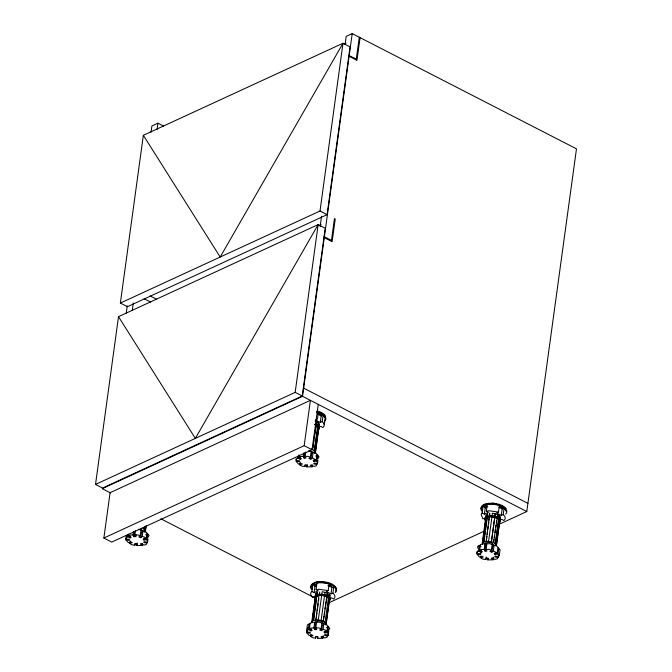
<?xml version="1.0" encoding="UTF-8"?>
<svg xmlns="http://www.w3.org/2000/svg" width="672" height="672" viewBox="0 0 672 672"><rect width="100%" height="100%" fill="white"/><g stroke="black" fill="none" stroke-linecap="round" stroke-linejoin="round"><path stroke-width="1.01" d="M310.943 587.026L310.985 586.286M481.202 508.519L481.253 507.788M325.03 417.438L325.223 415.565A12.995 6.157 7.8 0 0 317.226 410.936M95.525 484.411L118.507 316.663L318.15 224.616L325.231 228.253L302.249 396.001L102.606 488.048L95.525 484.411L295.168 392.364L302.249 396.001M120.364 303.064L143.346 135.316L342.989 43.26L350.07 46.906L327.096 214.654L127.445 306.701L120.364 303.064L320.015 211.016L327.096 214.654M126.26 313.102L127.252 305.827M151.04 132.191L151.897 125.958L157.903 123.186L163.489 126.059M132.266 310.338L133.266 303.055M157.046 129.427L157.903 123.186M103.866 538.037L110.082 492.702L310.397 400.344L304.181 445.687L103.866 538.037L111.737 542.086L312.052 449.728L318.259 404.393M126.63 535.668L126.042 540.011L129.469 540.254L129.293 539.297L125.866 539.053L126.344 535.576M125.866 539.053L127.302 536.626L127.537 534.895M127.302 536.626L130.124 537.894L131.25 537.247L128.428 535.979L128.663 534.248M130.124 537.894L130.36 536.155M142.439 543.715L142.204 545.454L136.819 545.53L137.113 543.925L135.156 543.614L134.854 545.227L131.897 544.774L129.797 543.522L130.158 540.926M136.03 534.895L135.786 536.634L133.888 536.659L132.997 534.962L133.468 531.493M133.888 536.659L134.602 531.451M135.786 536.634L134.896 534.937L135.484 530.594M134.854 545.227L135.097 543.497M136.819 545.53L137.172 542.934M140.246 535.727L140.96 530.527L142.951 531.191L142.237 536.399L140.784 537.726L138.802 537.062L140.246 535.727L137.76 534.895L134.896 534.937M140.784 537.726L141.498 532.526L142.951 531.191M145.085 526.378L144.287 529.528L144.698 526.487M143.9 540.028L143.069 539.078L146.185 538.734L146.899 533.534L147.731 534.484L147.017 539.683L143.9 540.028L144.144 538.297M145.177 532.174L146.009 526.092M144.69 532.098L144.992 530.754L145.48 530.838L146.177 525.764M142.204 545.454L140.23 543.875L141.834 543.514L143.816 545.093L146.244 544.547L147.008 543.262L143.682 542.455L144.186 541.607L147.512 542.405L147.991 538.936M295.168 392.364L318.15 224.616L195.35 438.388L118.507 316.663M320.015 211.016L342.989 43.26L220.189 257.04L143.346 135.316M320.132 226.64L321.56 216.241M345.064 44.688L346.198 36.372L352.212 33.6L576.475 148.84L526.789 511.543L499.262 524.236M110.586 492.962L102.211 488.662L302.526 396.304L352.212 33.6M300.25 462.328L299.897 464.932L302.316 464.041L300.955 463.226L298.528 464.125L296.226 461.462L296.461 459.732M296.226 461.462L299.62 461.689L299.468 460.74L296.075 460.513L295.84 459.077L297.536 458.111L297.78 456.372M297.536 458.111L300.317 459.354L301.442 458.707L298.67 457.464L299.023 454.86M300.317 459.354L300.552 457.615M331.346 241.256L334.446 218.593L335.236 218.996L332.128 241.66L324.265 237.619M356.185 59.909L359.293 37.237M360.074 37.64L356.975 60.312L349.104 56.272M305.693 452.063L305.096 456.397L305.953 458.077L304.072 458.111L303.215 456.439L303.685 452.97M304.072 458.111L304.786 452.911M299.897 464.932L301.955 466.158L304.886 466.603L305.122 464.864M312.404 465.058L312.169 466.788L306.818 466.897L307.18 464.293M310.397 457.162L311.111 451.962L313.068 452.617L312.354 457.817L310.892 459.144L308.935 458.489L310.397 457.162L307.944 456.347L305.096 456.397M310.892 459.144L311.606 453.936L313.068 452.617M312.85 447.628L313.127 445.603M313.547 442.554L313.824 440.53M314.101 438.505L314.521 435.456M314.798 433.432L315.21 430.391M315.496 428.358L316.294 425.216L312.572 449.66L314.345 450.92L318.058 426.476L315.907 425.317M316.151 423.528L316.789 421.571L316.411 424.343M314.345 450.92L317.68 426.577M318.175 422.932L317.797 425.712L318.562 422.831L316.411 421.672M315.445 449.089L315.722 447.065M316.134 444.024L316.411 441.991M316.831 438.95L317.108 436.926M313.942 461.412L313.135 460.48L316.235 460.118L316.949 454.919L317.755 455.851L317.041 461.059L313.942 461.412L314.185 459.682M315.185 453.541L318.52 429.198L318.032 429.122M314.698 453.466L315.025 452.138L315.512 452.214L319.343 424.225L318.562 422.831M318.914 428.408L319.175 426.544M316.403 411.986A12.256 5.813 7.8 0 1 318.377 412.574L317.486 419.076L315.554 419.924L320.275 422.436L321.166 415.926L323.098 415.078L325.105 418.16L324.215 424.67M319.099 427.073L320.771 426.342L322.963 427.51A12.256 5.813 7.8 0 0 322.207 421.588L323.098 415.078M312.169 466.788L310.229 465.234L311.833 464.873L313.774 466.427L316.193 465.881L316.966 464.604L313.681 463.823L314.202 462.974L317.486 463.756L317.965 460.286M307.188 631.235L306.944 632.965L310.346 633.2L310.187 632.251L306.793 632.016L307.331 624.943L311.858 622.356L319.435 622.213L326.508 624.574L329.759 628.337L328.726 630.042M314.572 596.568L312.64 597.416A12.256 5.813 7.8 0 1 311.892 591.494L312.782 584.984L315.563 586.463M307.146 629.42L307.39 627.682M308.263 629.614L308.969 624.406L310.103 623.767L309.389 628.967L312.161 630.21L311.035 630.857L308.263 629.614L306.558 630.588M311.892 591.494L314.076 592.654L314.975 586.144L316.638 585.413M314.076 592.654L318.251 590.822L316.058 589.663L316.949 583.153A12.256 5.813 7.8 0 1 329.104 584.077L328.205 590.587L326.273 591.436L330.994 593.939L332.926 593.09L333.824 586.58L331.884 587.429L327.953 585.346M311.674 622.751L315.008 598.416L315.496 598.492L315.076 601.532M315.252 596.618L315.504 594.77L315.991 594.846M312.85 617.761L312.161 622.826L315.454 596.215M315.58 595.291L315.832 593.443L317.218 592.393L313.69 620.592L315.916 619.97L316.193 617.946M311.035 630.857L311.27 629.118M313.127 615.728L314.101 608.63M314.521 605.59L314.798 603.565M313.874 611.36L314.152 609.336M314.572 606.287L314.849 604.262M315.26 601.222L315.538 599.189M323.24 635.695L322.888 638.299L317.545 638.4L317.864 636.804L315.924 636.51L315.605 638.106L312.682 637.661L310.615 636.443L310.85 634.704M312.001 621.424L313.387 620.374L317.218 592.393M313.933 627.942L314.647 622.734L316.529 622.7L315.815 627.908L316.68 629.58L314.79 629.622L313.933 627.942L311.094 628.001L309.389 628.967M315.916 619.97L318.948 595.417L321.686 595.333L327.012 596.719L326.214 599.861M319.066 594.552L319.754 591.99M316.478 615.913L316.89 612.872M317.167 610.848L318.142 603.75M318.562 600.701L318.839 598.676M314.79 629.622L315.504 624.414L314.647 622.734M315.605 638.106L315.84 636.367M323.677 621.054L318.301 619.895L322.19 591.688L327.508 593.074L323.299 621.163L323.988 616.09M317.545 638.4L317.78 636.661M321.132 620.357L324.517 595.787M325.021 592.141L324.643 594.922M321.115 628.673L321.829 623.465L323.786 624.12L323.072 629.328L321.611 630.647L319.654 629.992L321.115 628.673L318.662 627.85L315.815 627.908M321.611 630.647L322.325 625.447L323.786 624.12M324.265 614.065L324.542 612.032M324.962 608.992L325.24 606.967M325.517 604.934L325.937 601.894M326.878 595.031L327.508 593.074M325.744 623.641L326.231 623.717L325.063 622.423L328.398 598.08L326.626 596.82M328.516 597.215L328.902 594.434L327.13 593.174M328.902 594.434L328.902 597.114L329.683 598.508M327.55 610.453L327.827 608.429M328.247 605.388L328.524 603.355M324.668 632.915L323.854 631.982L326.953 631.63L327.667 626.422L328.482 627.354L327.768 632.562L324.668 632.915L324.904 631.184M325.903 625.044L329.238 600.701L328.751 600.625M326.231 623.717L330.061 595.736L329.28 594.334M329.641 599.911L329.893 598.055M330.994 593.939L331.884 587.429M322.888 638.299L320.956 636.745L322.552 636.384L324.492 637.93L326.911 637.384L327.928 634.368M327.692 636.107L324.408 635.326L324.92 634.477L328.205 635.258L328.801 630.924M484.84 518.062L482.908 518.91L481.127 514.324L482.16 512.988L483.05 506.478L485.831 507.956M477.456 552.728L477.212 554.467L480.614 554.694L480.455 553.745L477.061 553.518L477.414 550.914M478.523 551.107L479.237 545.908L480.371 545.261L479.657 550.469L482.429 551.712L481.303 552.35L478.523 551.107L476.826 552.082L477.061 553.518M482.16 512.988L484.344 514.147L485.234 507.646L487.738 506.545M484.344 514.147L488.519 512.316L486.326 511.157L487.217 504.647A12.256 5.813 7.8 0 1 499.363 505.571L498.473 512.081L496.541 512.929L501.262 515.432L503.194 514.584L504.084 508.082L502.152 508.931L499.002 507.259M485.394 519.044L485.772 516.264L486.259 516.34M480.614 554.694L480.85 552.955M482.748 543.001L482.269 542.926L486.1 514.937L487.788 514.105L483.958 542.086L486.184 541.472L489.72 513.274L489.762 515.34M481.303 552.35L481.538 550.62M482.429 544.328L482.84 541.288M483.118 539.255L483.538 536.214M483.815 534.181L484.235 531.14M484.512 529.116L484.789 527.083M485.201 524.042L485.478 522.018M485.251 524.748L485.528 522.715M493.508 557.189L493.156 559.793L487.805 559.894L488.132 558.298L486.192 558.004L485.873 559.6L482.941 559.163L480.883 557.936L481.118 556.198M482.269 542.926L483.655 541.867L487.486 513.887M484.201 549.436L484.915 544.236L486.797 544.194L486.083 549.402L486.948 551.082L485.058 551.116L484.201 549.436L481.354 549.494L479.657 550.469M486.461 539.44L486.881 536.399M487.158 534.374L487.578 531.325M487.855 529.301L488.267 526.26M488.544 524.227L488.821 522.203M489.107 520.17L489.216 516.919L491.954 516.827L497.28 518.213L499.834 520.876L496.499 545.21L496.012 545.135M485.058 551.116L485.772 545.908L484.915 544.236M485.873 559.6L486.226 557.004M494.785 517.289L491.4 541.85L488.569 541.397L492.458 513.181L497.776 514.567L493.559 542.657L493.979 539.616M487.805 559.894L488.048 558.163M491.4 541.85L494.735 517.516M494.852 516.642L495.23 513.87M494.903 516.415L495.289 513.643M491.383 550.166L492.097 544.958L494.054 545.614L493.34 550.822L491.879 552.149L489.922 551.494L491.383 550.166L488.93 549.343L486.083 549.402M491.879 552.149L492.593 546.941L494.054 545.614M494.256 537.592L494.533 535.559M494.953 532.518L495.365 529.477M495.642 527.444L495.928 525.42M496.339 522.379L496.616 520.346M497.776 514.567L497.398 517.348L495.734 516.726M499.17 515.936L495.331 543.917L499.17 515.936L497.398 514.676M496.289 543.11L496.566 541.078M498.238 528.906L498.515 526.882M498.926 523.841L499.212 521.808M499.59 519.002L499.842 517.154L500.329 517.23L499.951 520.01L498.784 518.708M498.196 555.87L497.96 557.6L494.676 556.819L495.188 555.971L498.473 556.752L499.254 555.475L498.028 554.064L494.936 554.417L495.172 552.678M496.306 545.53L499.506 522.203L499.019 522.127M501.262 515.432L502.152 508.931M494.936 554.417L494.122 553.476L497.221 553.123L497.935 547.915L498.742 548.856L498.028 554.064M498.473 556.752L498.708 555.022M499.254 555.475L500.027 549.839L496.768 546.067L489.703 543.707L482.126 543.858L477.599 546.445L477.91 548.352M304.886 466.603L305.206 465.007L307.146 465.301L306.818 466.897M502.354 505.932L501.976 507.755L499.918 506.562L501.959 506.638L501.976 507.755L501.018 506.915M318.301 619.895L315.613 619.76M488.569 541.397L485.881 541.254M316.42 622.457L317.31 620.861L319.822 621.02L322.098 621.785L323.803 623.557M318.889 428.711L319.402 426.838A7.846 3.721 7.8 0 0 316.411 424.04M329.608 600.214L330.128 598.34A7.846 3.721 7.8 0 0 320.368 594.199A7.846 3.721 7.8 0 0 315.218 598.71M499.876 521.707L500.388 519.842A7.846 3.721 7.8 0 0 491.635 515.701A7.846 3.721 7.8 0 0 484.949 519.212M148.033 537.197L149.05 535.483L145.698 531.661L138.533 529.25M317.999 458.539L319.04 456.834L315.781 453.071L308.717 450.702M497.96 557.6L497.179 558.886L494.76 559.432L492.82 557.878L491.224 558.239L493.156 559.793M315.336 597.089L318.948 595.417M329.918 584.959L329.935 586.076L331.716 586.261L329.918 584.959L329.935 586.076M314.908 622.398L317.31 620.861M128.428 535.979L130.124 535.004L132.997 534.962M298.67 457.464L300.367 456.49L303.215 456.439M344.098 44.243L345.996 43.369M348.886 55.549L356.303 59.035M319.259 225.59L321.157 224.717M323.711 237.056L324.383 236.746L331.464 240.391M329.322 602.591L484.067 531.241M320.275 422.436L322.207 421.588M500.094 520.078L501.757 519.347L503.95 520.506A12.256 5.813 7.8 0 0 503.194 514.584M329.826 598.584L331.489 597.853L333.682 599.012A12.256 5.813 7.8 0 0 332.926 593.09M314.74 584.934L316.31 584.296L316.52 585.102L314.74 584.934L314.143 584.228L316.52 585.102M320.292 414.826L321.544 414.347L318.646 413.868L320.292 414.826L320.032 413.918L318.646 413.868M480.883 557.936L483.311 557.046L481.942 556.231L479.514 557.122L477.212 554.467M310.615 636.443L313.043 635.544L311.674 634.738L309.246 635.628L306.944 632.965M129.797 543.522L132.224 542.632L130.838 541.808L128.402 542.699L126.042 540.011M484.814 543.262L487.578 542.354L490.09 542.522L492.366 543.278L493.307 545.471M485.008 506.428L484.848 505.411L486.36 504.974L484.94 505.31L485.008 506.428L487.049 506.486L484.94 505.31M489.518 517.129L486.982 517.532L485.604 518.582L486.083 518.658L485.755 519.985L485.276 519.91M326.752 595.955L325.466 595.232M328.398 598.08L329.566 599.382L329.078 599.298M142.859 528.142L144.287 529.528M486.326 511.157L489.182 510.787L498.473 512.081M316.058 589.663L318.914 589.294L328.205 590.587M315.689 456.086L317.755 455.851M326.416 627.598L328.482 627.354M145.656 534.71L147.731 534.484M481.916 510.174A12.995 6.157 7.8 0 1 486.721 503.496C493.315 502.79 501.472 503.37 506.209 508.57M311.648 588.68A12.995 6.157 7.8 0 1 316.453 581.994C323.4 581.381 333.043 581.658 336.655 588.731M505.604 514.122A12.995 6.157 7.8 0 0 496.255 504.378L486.721 503.496M335.336 592.628A12.995 6.157 7.8 0 0 325.987 582.884L316.453 581.994M318.856 424.15L319.343 424.225M318.36 427.795L318.839 427.871L318.058 426.476M486.1 514.937L486.587 515.012M493.903 516.491L492.072 515.962L489.636 516.264M499.523 518.482L500.002 518.557M486.2 517.793L485.722 517.717L487.41 516.877M499.346 520.8L499.834 520.876M315.832 593.443L316.319 593.519M329.582 595.652L330.061 595.736M312.354 457.817L316.235 460.118M493.34 550.822L497.221 553.123M323.072 629.328L325.735 630.21L326.953 631.63M142.237 536.399L144.925 537.306L146.185 538.734M315.126 420.949L316.789 421.571M314.63 424.595L316.294 425.216M311.296 448.93L312.959 449.551M491.45 541.624L493.945 542.556M496.255 504.378L493.013 503.076L489.602 503.941A12.995 6.157 7.8 0 0 481.799 511.048M325.987 582.884L322.745 581.582L319.334 582.439A12.995 6.157 7.8 0 0 311.531 589.546M479.237 545.908L481.093 546.731M150.1 295.94L156.626 299.292M144.094 298.712L150.62 302.064M303.643 388.139L527.906 503.378M302.526 396.304L526.789 511.543M304.181 445.687L312.052 449.728M160.835 518.784L314.378 597.685M317.234 413.834L321.166 415.926M493.559 542.657L495.331 543.917M323.299 621.163L325.063 622.423M309.809 450.257L311.22 451.727M504.084 508.082L506.092 511.165M144.665 529.418L145.48 530.838M499.548 515.827L500.329 517.23M495.718 543.816L496.499 545.21M318.184 425.603L318.965 427.006M314.723 450.811L315.512 452.214M141.943 530.342L141.288 528.872L141.574 530.704M147.017 539.683L147.512 542.405M317.041 461.059L317.486 463.756M327.768 632.562L328.205 635.258M492.366 543.278L492.668 545.202M484.798 504.546L484.848 505.411M484.831 520.078A7.846 3.721 7.8 0 1 494.55 516.978A7.846 3.721 7.8 0 1 498.75 523.32M482.017 507.814A12.256 5.813 7.8 0 1 483.05 506.478M312.136 589.386A12.256 5.813 7.8 0 1 312.782 584.984M333.824 586.58A12.256 5.813 7.8 0 1 335.605 591.167M315.395 599.911A7.846 3.721 7.8 0 1 321.913 595.115A7.846 3.721 7.8 0 1 329.49 601.079M317.108 411.802A12.995 6.157 7.8 0 1 324.618 421.126M314.521 424.242A7.846 3.721 7.8 0 1 318.772 429.576"/></g></svg>
